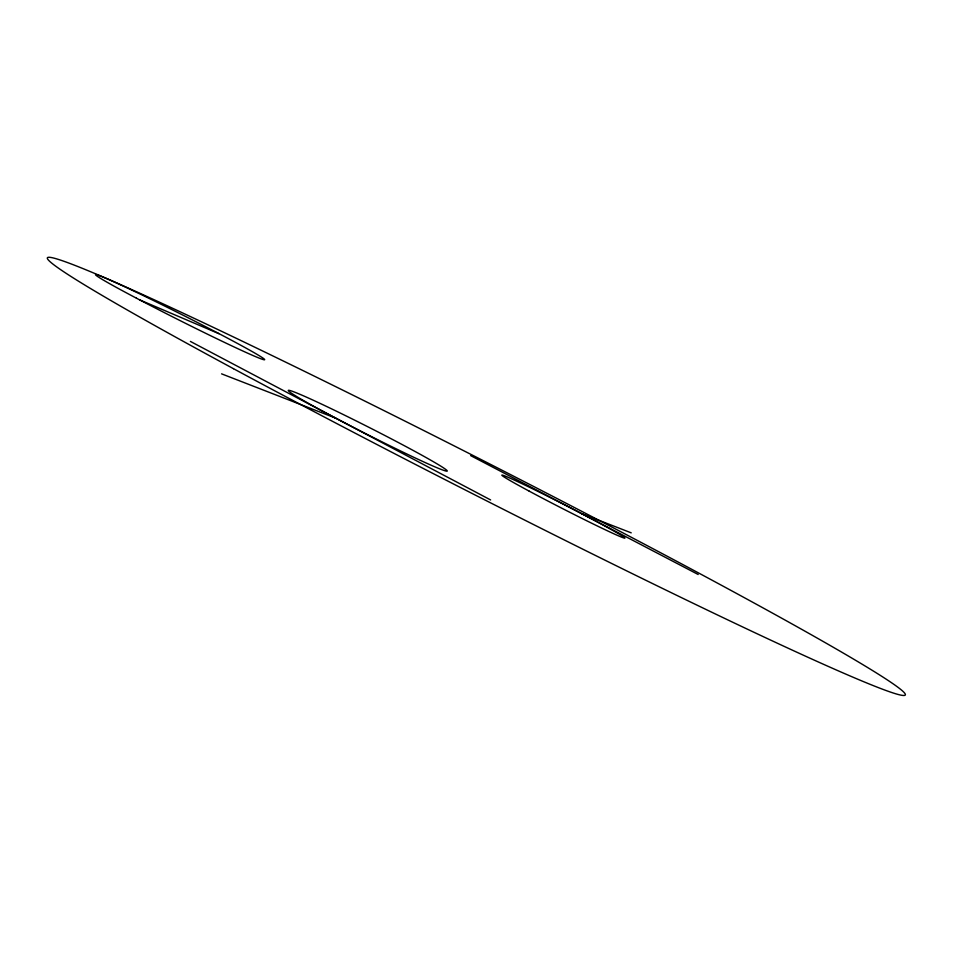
<?xml version="1.0" encoding="UTF-8"?>
<svg xmlns="http://www.w3.org/2000/svg" width="953" height="953" viewBox="0 0 953 953"><rect width="100%" height="100%" fill="white"/><g stroke="black" fill="none" stroke-linecap="round" stroke-linejoin="round"><path stroke-width="1.43" d="M221.584 373.85L335.718 418.153M581.58 513.584L631.22 532.846M139.555 299.826L218.94 333.681M470.675 455.629L698.192 574.504M190.386 341.412L490.628 499.956M529.213 491.152A69.14 2.144 27.1 0 0 624.858 538.123A69.14 2.144 27.1 0 0 536.194 490.557A69.14 2.144 27.1 0 0 529.213 491.152M322.686 411.196A89.201 3.562 26.9 0 0 447.064 471.163A89.201 3.562 26.9 0 0 333.467 409.766A89.201 3.562 26.9 0 0 322.686 411.196M136.434 298.182A94.454 3.073 26.7 0 0 264.553 359.757A94.454 3.073 26.7 0 0 139.638 293.822A94.454 3.073 26.7 0 0 136.434 298.182M233.461 368.68A481.289 17.142 27 0 0 904.028 695.464A481.289 17.142 27 0 0 291.868 365.166A481.289 17.142 27 0 0 233.461 368.68"/></g></svg>
